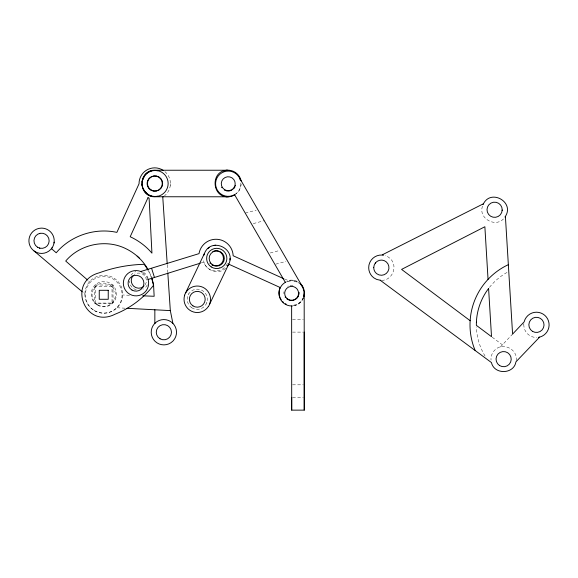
<?xml version="1.0" encoding="UTF-8"?>
<svg xmlns="http://www.w3.org/2000/svg" width="578" height="578" viewBox="0 0 578 578"><rect width="100%" height="100%" fill="white"/><g stroke="black" fill="none" stroke-linecap="round" stroke-linejoin="round"><path stroke-width="0.43" stroke-dasharray="2.89 2.17" d="M170.322 185.394L170.322 183.761M84.879 293.971L84.872 294.614A18.98 18.98 0 0 0 116.691 308.161C120.347 304.779 122.572 299.953 122.818 294.982A18.98 18.98 0 0 0 90.117 281.067C86.852 284.542 84.937 289.195 84.879 293.971L82.849 292.273M523.805 324.388L523.798 325.139A12.658 12.658 0 0 0 536.716 337.516M516.197 360.658C518.105 349.531 503.142 341.865 495.173 349.733A12.658 12.658 0 0 0 490.989 358.468L491.011 360.123M523.805 324.309L523.87 323.485M241.315 184.36L239.567 190.14L235.441 194.54M482.478 206.151C477.941 218.73 496.61 228.585 504.435 217.733M206.678 303.024L206.902 302.402M227.385 263.561L227.226 263.908A12.658 12.658 0 0 1 203.889 262.419L201.223 262.896M303.616 297.374C302.294 301.319 298.934 304.483 294.91 305.538M303.327 298.147C301.651 302.272 297.684 305.256 293.292 305.856L294.108 305.726M188.435 294.325L188.775 293.761M489.508 287.36L490.419 286.204A60.112 60.112 0 0 1 508.019 271.898M500.346 347.024L512.592 334.091M95.009 286.991L95.543 286.442M111.951 303.139L112.479 302.583M225.601 268.271C217.855 276.002 203.102 269.543 203.521 258.612M235.282 194.23C238.989 191.788 241.192 187.301 240.867 182.872M286.775 281.623L288.343 281.089M245.238 213.109L256.191 210.161M253.265 223.607L264.211 220.666M270.251 252.983L279.521 250.491M275.742 264.16L285.857 261.444M287.548 281.334L293.27 280.764M289.152 280.901L291.615 280.655M381.632 280.323C392.476 280.662 398.336 265.605 390.107 258.532A12.658 12.658 0 0 0 385.165 255.606M292.54 319.453L303.334 319.453M292.555 332.112L303.342 332.112M292.584 384.818L303.349 384.818M292.591 397.483L303.356 397.483M129.458 295.264L122.818 294.982M117.096 307.763L125.188 308.197M292.446 280.684L295.69 281.327M294.086 280.901L298.653 282.786M296.463 281.616L297.215 281.956M284.716 279.152L288.35 280.525A12.658 12.658 0 0 1 298.667 282.187M297.945 282.346L299.968 283.791M492.189 337.191L502.427 344.849M88.716 281.002L89.539 281.717M111.54 286.059L112.096 286.587M95.392 302.995L95.948 303.522M149.211 271.732L151.761 277.823M167.266 264.854L167.75 272.028M485.043 356.026A60.112 60.112 0 0 1 476.366 326.938M145.107 284.889A7.593 7.593 0 0 0 135.534 273.777L135.093 274.008A7.593 7.593 0 0 0 134.262 274.55M144.811 285.294A7.593 7.593 0 0 1 144.493 285.676M147.809 269.868A50.626 50.626 0 0 1 151.819 278.943M147.311 284.889A9.494 9.494 0 0 1 144.038 288.559M143.503 288.877A9.494 9.494 0 0 1 142.954 289.166M136.292 289.766A9.494 9.494 0 0 1 132.507 287.7M132.059 287.273A9.494 9.494 0 0 1 129.356 281.154M130.982 275.273A9.494 9.494 0 0 1 134.154 272.354L134.71 272.065A9.494 9.494 0 0 1 135.859 271.602M143.647 272.44A9.494 9.494 0 0 1 148.019 278.242M164.925 171.615A15.693 15.693 0 0 1 164.455 195.877M303.392 297.526A12.658 12.658 0 0 1 293.386 305.278M142.621 272.643A17.015 17.015 0 0 1 147.274 277.881M283.935 293.754A7.615 7.615 0 0 1 283.95 291.767M287.743 286.197A7.615 7.615 0 0 1 288.184 285.966M290.077 285.344A7.615 7.615 0 0 1 293.046 285.373M219.691 267.022A9.494 9.494 0 0 1 219.113 267.253M113.028 285.005L94.676 285.005L94.676 303.356L113.028 303.356L113.028 285.005M112.024 286.515L95.471 286.515L95.471 303.067L112.024 303.067L112.024 286.515M97.805 304.873A11.704 11.704 0 0 0 115.448 294.896A11.704 11.704 0 0 0 97.978 284.6A11.704 11.704 0 0 0 97.805 304.873M94.431 310.603A18.352 18.352 0 0 0 122.095 294.953A18.352 18.352 0 0 0 94.705 278.813A18.352 18.352 0 0 0 94.431 310.603M97.523 305.141A12.658 12.658 0 0 0 116.503 294.18A12.658 12.658 0 0 0 97.523 283.22A12.658 12.658 0 0 0 97.523 305.141M191.759 307.763A10.129 10.129 0 0 0 207.379 299.801A10.129 10.129 0 0 0 192.676 290.25A10.129 10.129 0 0 0 191.759 307.763"/><path stroke-width="0.87" d="M162.324 183.826L162.324 183.327M208.412 306.513A12.543 12.543 0 0 0 209.612 304.194L228.339 264.934C237.406 249.096 211.143 236.25 204.402 253.511L185.675 292.779A12.543 12.543 0 0 0 184.635 295.17M229.943 259.999L230.037 258.265M502.166 210.522L502.203 210.031A7.593 7.593 0 0 0 491.054 203.044A7.593 7.593 0 0 0 490.578 216.194A7.593 7.593 0 0 0 502.203 210.031M303.855 296.579L304.173 291.652L302.583 286.977L239.191 177.374A12.658 12.658 0 0 0 221.901 172.757A12.658 12.658 0 0 0 217.285 190.054A12.658 12.658 0 0 0 234.574 194.67L285.294 282.36A12.658 12.658 0 0 0 291.637 305.972L291.702 410.142L304.252 410.134L304.238 332.112M54.014 242.977L54.209 241.337A12.658 12.658 0 0 0 50.893 232.233L50.3 231.641A12.658 12.658 0 0 0 42.115 228.137L41.276 228.129A12.658 12.658 0 0 0 34.08 250.989L82.184 291.717M203.926 255.18L204.402 253.511M209.612 304.194L209.857 303.363A13.229 13.229 0 0 0 186.174 292.071L185.675 292.779M483.056 204.598C490.339 187.951 515.547 202.322 504.941 217.068M51.341 248.8L52.23 247.579M227.349 266.357L228.339 264.934M375.23 263.185L375.541 262.795M51.478 248.641L56.225 252.781C70.704 235.593 94.958 227.544 116.872 232.385L139.045 183.761A15.693 15.693 0 0 1 163.285 170.387M51.261 248.916L50.698 249.53A12.658 12.658 0 0 1 34.767 251.459L34.08 250.989M539.614 337.111L515.93 361.857C514.008 374.356 494.168 374.934 491.445 362.565L380.245 280.272M209.222 247.485L207.856 248.562M285.294 282.36L286.023 281.963M234.697 195.003L231.496 196.332L228.057 196.787L155.901 196.751C137.542 198.153 137.456 168.855 155.901 170.235L227.183 170.235C233.635 169.686 239.949 174.527 241.091 180.9M380.808 280.316L376.769 279.47L373.872 277.881A12.658 12.658 0 0 1 368.894 265.475L369.067 264.666A12.658 12.658 0 0 1 381.906 255.028L483.483 203.738M508.3 264.717L505.793 265.916A66.441 66.441 0 0 0 488.475 278.899L485.571 282.136A66.441 66.441 0 0 0 470.405 317.604L470.073 321.939A66.441 66.441 0 0 0 474.003 347.559L475.195 350.543M228.057 170.228C209.612 169.896 211.461 199.323 229.791 196.665M147.693 278.654A17.015 17.015 0 0 1 148.069 279.456L148.206 279.889A12.658 12.658 0 0 1 136.603 295.857A12.658 12.658 0 0 1 123.519 281.074A12.658 12.658 0 0 1 140.786 271.501L199.02 253.634A17.196 17.196 0 0 1 233.165 255.758L283.899 278.784M148.069 279.456L200.393 263.149M39.326 233.526L39.81 233.396M215.702 245.188L213.983 245.44M291.637 305.972L292.468 305.943M382.448 255.086L382.737 255.093A12.658 12.658 0 0 1 383.554 255.209M142.687 295.806L154.153 296.283L153.546 284.528L151.761 277.823M126.987 308.291L170.322 310.61L172.901 323.362M39.391 248.056L39.868 248.186M228.202 263.929L280.164 287.512L279.969 287.945A12.658 12.658 0 0 0 281.19 299.816M470.167 320.711L401.58 269.399L484.87 226.742L488.049 279.369M87.531 279.969L65.711 261.039C80.161 243.952 106.2 238.736 126.112 248.8A50.626 50.626 0 0 1 147.636 268.821L148.026 269.536M137.131 256.105L139.558 258.359M300.567 284.354L301.138 284.961M301.665 285.604L302.142 286.276M239.588 178.103L240.462 180.43M151.631 268.402L154.456 277.462M167.208 263.958L162.765 197.04A15.693 15.693 0 0 0 163.625 196.484M167.808 272.924L170.322 310.61M505.396 216.382L512.592 334.091L524.159 321.852C525.12 317.813 528.213 314.367 532.121 312.973A12.658 12.658 0 0 1 548.479 320.935A12.658 12.658 0 0 1 539.982 337.017L539.18 337.22A12.658 12.658 0 0 1 538.364 337.379M54.144 242.16L54.144 242.16A12.658 12.658 0 0 1 51.767 248.265M304.18 294.953L304.252 410.134M291.695 397.483L291.695 410.134M154.846 309.786L154.846 323.355M143.785 286.37A7.593 7.593 0 0 1 141.205 287.83L140.729 287.967A7.593 7.593 0 0 1 133.164 275.562M147.809 269.868A50.626 50.626 0 0 0 144.175 264.327A139.739 139.739 0 0 0 99.149 272.838C66.427 281.594 84.858 329.532 115.044 314.222A91.1 91.1 0 0 0 153.481 285.351A50.626 50.626 0 0 0 151.819 278.943M146.602 193.081A12.528 12.528 0 0 1 144.897 191.311M144.413 190.653A12.528 12.528 0 0 1 143.973 189.96M143.575 189.244A12.528 12.528 0 0 1 143.228 188.5M142.484 186.159A12.528 12.528 0 0 1 142.246 184.541M142.296 182.084A12.528 12.528 0 0 1 142.419 181.268M142.817 179.686A12.528 12.528 0 0 1 143.098 178.913M143.431 178.161A12.528 12.528 0 0 1 144.225 176.731M149.565 177.995A7.593 7.593 0 0 1 161.934 181.138A7.593 7.593 0 0 1 153.965 191.108M153.473 191.043A7.593 7.593 0 0 1 149.529 189.078M149.175 188.724A7.593 7.593 0 0 1 148.849 188.349M148.546 187.958A7.593 7.593 0 0 1 148.271 187.539M148.026 187.113A7.593 7.593 0 0 1 147.621 186.203M147.462 185.733A7.593 7.593 0 0 1 147.477 181.326M147.636 180.856A7.593 7.593 0 0 1 148.055 179.953M148.3 179.52A7.593 7.593 0 0 1 149.211 178.342M299.982 283.184A12.658 12.658 0 0 1 303.681 296.752M286.132 304.115A12.658 12.658 0 0 1 285.402 303.725M283.379 302.287A12.658 12.658 0 0 1 282.772 301.723M141.155 271.667A17.015 17.015 0 0 1 141.899 272.137M299.093 292.396A7.615 7.615 0 0 1 298.949 294.375M298.501 295.806A7.615 7.615 0 0 1 298.291 296.254M298.053 296.695A7.615 7.615 0 0 1 294.794 299.686M294.339 299.888A7.615 7.615 0 0 1 292.909 300.307M292.417 300.387A7.615 7.615 0 0 1 290.929 300.416M289.939 300.278A7.615 7.615 0 0 1 288.516 299.83M288.061 299.621A7.615 7.615 0 0 1 287.627 299.382M287.208 299.115A7.615 7.615 0 0 1 286.804 298.826M285.409 297.41A7.615 7.615 0 0 1 285.12 296.998M214.228 250.917A7.593 7.593 0 0 1 223.462 258.417A7.593 7.593 0 0 1 214.062 265.707M213.585 265.569A7.593 7.593 0 0 1 211.786 264.731M210.269 263.46A7.593 7.593 0 0 1 209.944 263.077M212.812 251.379A7.593 7.593 0 0 1 213.275 251.192M208.369 306.477A13.229 13.229 0 0 1 184.685 295.185M227.183 196.751A13.287 13.287 0 0 1 224.618 196.332M223.787 170.907A13.287 13.287 0 0 1 227.183 170.235M235.492 185.408A7.593 7.593 0 0 1 235.347 185.885M234.971 186.802A7.593 7.593 0 0 1 234.184 188.067M233.866 188.45A7.593 7.593 0 0 1 233.526 188.811M232.782 189.468A7.593 7.593 0 0 1 232.378 189.757M231.518 190.256A7.593 7.593 0 0 1 231.063 190.458M230.123 190.776A7.593 7.593 0 0 1 226.193 190.776M225.254 190.458A7.593 7.593 0 0 1 224.365 190.018M221.844 187.662A7.593 7.593 0 0 1 221.584 187.236M157.556 196.195A12.947 12.947 0 0 1 152.505 196.195M151.682 196A12.947 12.947 0 0 1 150.872 195.754M150.078 195.458A12.947 12.947 0 0 1 149.305 195.104M148.56 194.707A12.947 12.947 0 0 1 142.773 187.655M142.528 186.846A12.947 12.947 0 0 1 142.116 184.339M142.195 181.803A12.947 12.947 0 0 1 142.528 180.141M142.773 179.332A12.947 12.947 0 0 1 148.56 172.28M149.305 171.883A12.947 12.947 0 0 1 150.078 171.529M150.872 171.233A12.947 12.947 0 0 1 151.682 170.987M152.505 170.792A12.947 12.947 0 0 1 157.556 170.792M373.771 267.339L373.764 267.838A7.593 7.593 0 0 0 376.473 273.488L376.863 273.799A7.593 7.593 0 0 0 388.835 268.994L388.907 268.503A7.593 7.593 0 0 0 381.935 260.1A7.593 7.593 0 0 0 373.771 267.339M476.395 322.213L476.359 325.342L491.51 336.678L488.598 288.516L487.984 289.296A60.112 60.112 0 0 0 476.395 322.213M147.982 197.719L130.195 236.734C138.496 240.578 146.017 246.163 151.935 253.157L149.11 198.196L147.982 197.719M155.005 323.189L154.434 323.788A12.658 12.658 0 0 0 155.128 341.381A12.658 12.658 0 0 0 172.735 341.258L173.306 340.659A12.658 12.658 0 0 0 172.605 323.066A12.658 12.658 0 0 0 155.005 323.189M108.238 290.3L99.25 290.3L99.25 299.281L108.238 299.281L108.238 290.3M532.475 331.339A7.593 7.593 0 0 0 544.035 325.067A7.593 7.593 0 0 0 532.829 318.189A7.593 7.593 0 0 0 532.475 331.339M499.551 365.549A7.593 7.593 0 0 0 511.212 359.48A7.593 7.593 0 0 0 500.122 352.414A7.593 7.593 0 0 0 499.551 365.549M37.57 247.247A7.593 7.593 0 0 0 49.144 240.997A7.593 7.593 0 0 0 37.946 234.097A7.593 7.593 0 0 0 37.57 247.247M160.07 338.802A7.593 7.593 0 0 0 171.464 332.22A7.593 7.593 0 0 0 160.07 325.645A7.593 7.593 0 0 0 160.07 338.802M132.015 290.077A7.911 7.911 0 0 0 143.9 283.263A7.911 7.911 0 0 0 132.051 276.378A7.911 7.911 0 0 0 132.015 290.077M211.23 266.928A10.129 10.129 0 0 0 226.858 258.966A10.129 10.129 0 0 0 212.148 249.414A10.129 10.129 0 0 0 211.23 266.928M212.827 264.941A7.593 7.593 0 0 0 224.343 258.583A7.593 7.593 0 0 0 213.08 251.791A7.593 7.593 0 0 0 212.827 264.941M192.965 305.906A7.911 7.911 0 0 0 205.168 299.686A7.911 7.911 0 0 0 193.681 292.222A7.911 7.911 0 0 0 192.965 305.906M148.474 194.851A13.121 13.121 0 0 0 168.147 183.493A13.121 13.121 0 0 0 148.474 172.136A13.121 13.121 0 0 0 148.474 194.851M151.234 190.068A7.593 7.593 0 0 0 162.628 183.493A7.593 7.593 0 0 0 151.234 176.919A7.593 7.593 0 0 0 151.234 190.068M287.765 299.108A6.958 6.958 0 0 0 298.573 293.769A6.958 6.958 0 0 0 288.545 287.078A6.958 6.958 0 0 0 287.765 299.108M224.38 189.505A6.958 6.958 0 0 0 235.188 184.158A6.958 6.958 0 0 0 225.153 177.475A6.958 6.958 0 0 0 224.38 189.505"/></g></svg>
